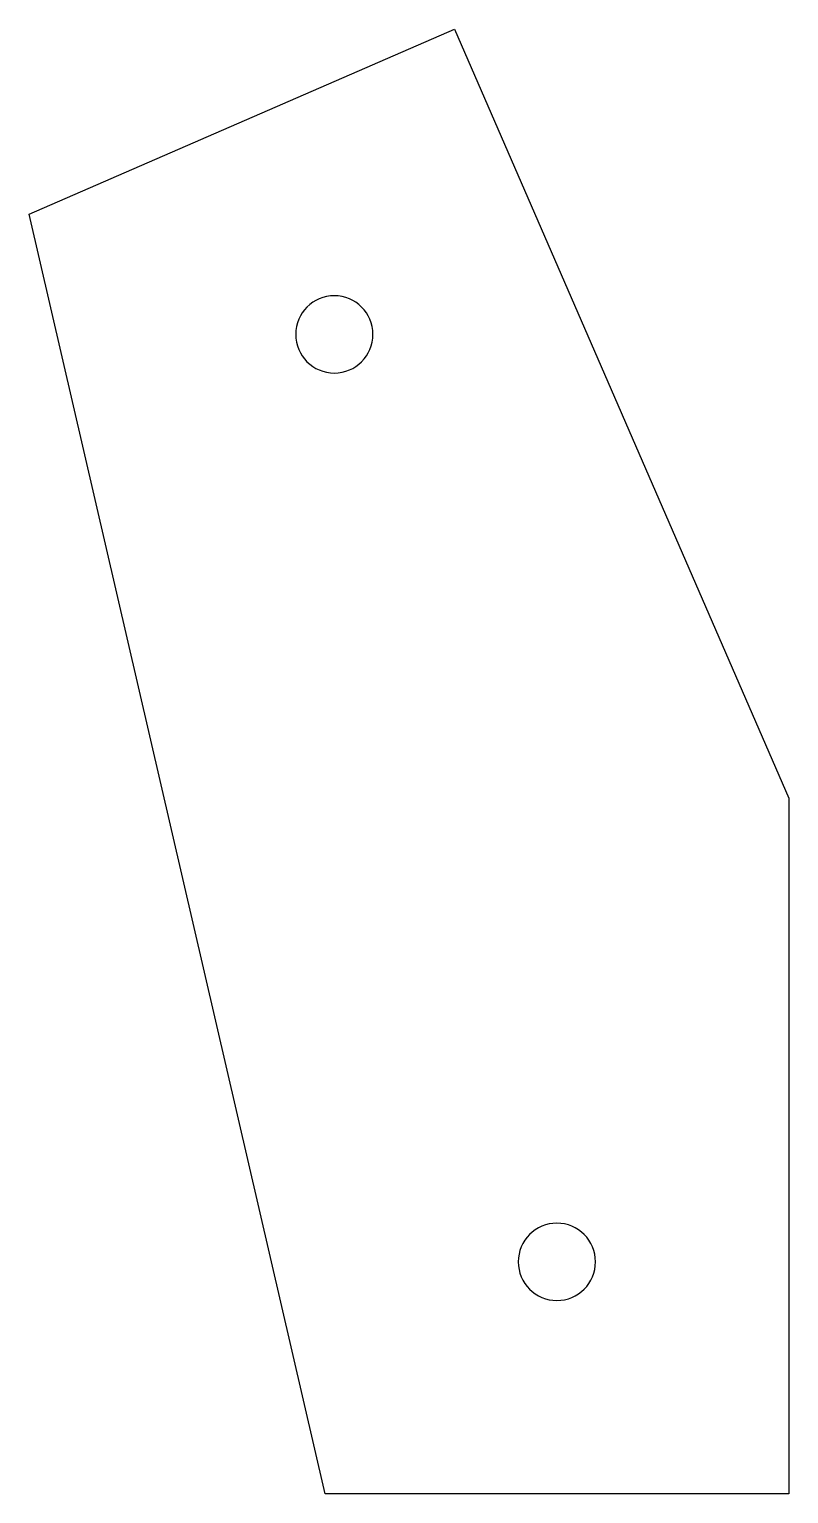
# Model space of a CAD drawing. Header units: millimetres. Extents: x 127.6 to 176.7, y 69.9 to 164.6.
import ezdxf

# ---------------------------------------------------------------- set-up
doc = ezdxf.new("R2010")
doc.units = ezdxf.units.MM
doc.header["$MEASUREMENT"] = 0
doc.layers.add('Layer0000', color=7, linetype='Continuous', lineweight=25)

msp = doc.modelspace()

# ---------------------------------------------------------------- linework, layer by layer
at = {"layer": 'Layer0000', "color": 7, "linetype": 'Continuous', "lineweight": 25}
for p, q in [((127.592, 152.657), (155.105, 164.618)), ((155.105, 164.618), (176.729, 114.882)), ((146.729, 69.882), (127.592, 152.657)), ((176.729, 114.882), (176.729, 69.882)), ((176.729, 69.882), (146.729, 69.882))]:
    msp.add_line(p, q, dxfattribs=at)
for centre, start, end in [((147.329, 144.882), 0, 180), ((147.329, 144.882), 180, 0), ((161.729, 84.882), 0, 180), ((161.729, 84.882), 180, 0)]:
    msp.add_arc(centre, 2.5, start, end, dxfattribs=at)

doc.saveas('drawing.dxf')
